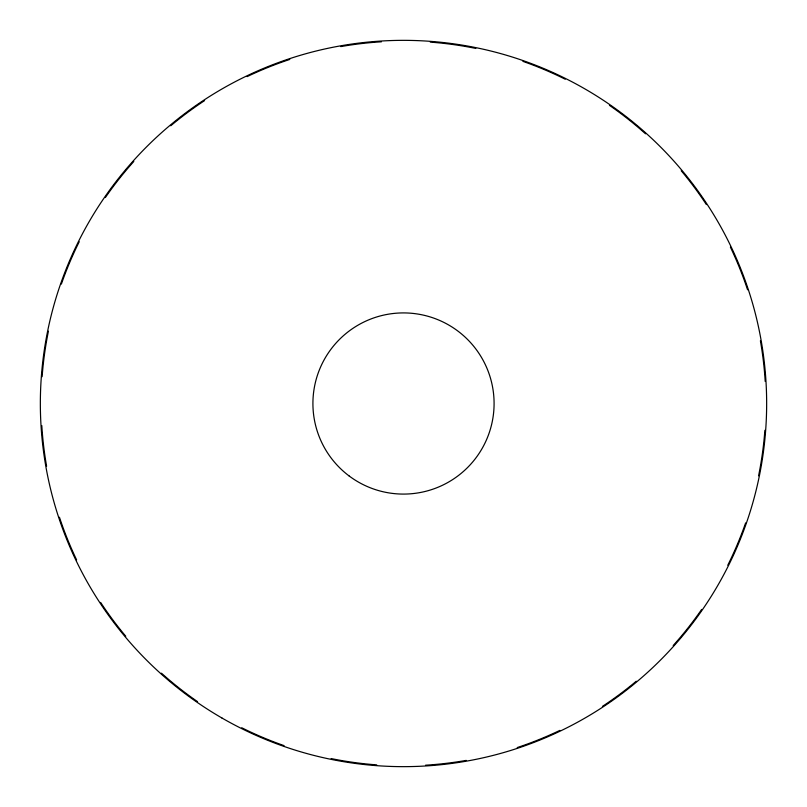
<?xml version="1.0" encoding="UTF-8"?>
<svg xmlns="http://www.w3.org/2000/svg" width="807" height="807" viewBox="0 0 807 807"><rect width="100%" height="100%" fill="white"/><g stroke="black" fill="none" stroke-linecap="round" stroke-linejoin="round"><path stroke-width="1.21" d="M764.875 430.292A362.373 362.373 0 0 1 758.58 475.817M745.628 522.916A362.373 362.373 0 0 1 727.763 565.253M701.646 609.456A362.373 362.373 0 0 1 673.189 645.529M636.269 681.219A362.373 362.373 0 0 1 602.405 706.397M559.856 730.396A362.373 362.373 0 0 1 517.226 747.564M466.234 760.396A362.373 362.373 0 0 1 425.551 765.197M376.708 764.875A362.373 362.373 0 0 1 331.183 758.58M284.084 745.628A362.373 362.373 0 0 1 241.747 727.763M197.544 701.646A362.373 362.373 0 0 1 161.471 673.189M125.781 636.269A362.373 362.373 0 0 1 100.603 602.405M76.604 559.856A362.373 362.373 0 0 1 59.436 517.226M46.604 466.234A362.373 362.373 0 0 1 41.803 425.551M42.125 376.708A362.373 362.373 0 0 1 48.42 331.183M61.372 284.084A362.373 362.373 0 0 1 79.237 241.747M105.354 197.544A362.373 362.373 0 0 1 133.811 161.471M170.731 125.781A362.373 362.373 0 0 1 204.595 100.603M247.144 76.604A362.373 362.373 0 0 1 289.774 59.436M340.766 46.604A362.373 362.373 0 0 1 381.449 41.803M430.292 42.125A362.373 362.373 0 0 1 475.817 48.42M522.916 61.372A362.373 362.373 0 0 1 565.253 79.237M609.456 105.354A362.373 362.373 0 0 1 645.529 133.811M681.219 170.731A362.373 362.373 0 0 1 706.397 204.595M730.396 247.144A362.373 362.373 0 0 1 747.564 289.774M760.396 340.766A362.373 362.373 0 0 1 765.197 381.449M221.925 717.998A363.15 363.15 0 0 0 766.65 403.5A363.15 363.15 0 0 0 221.925 89.002A363.15 363.15 0 0 0 221.925 717.998M349.098 475.938A90.596 90.596 0 0 0 493.43 414.395A90.596 90.596 0 0 0 367.972 320.167A90.596 90.596 0 0 0 349.098 475.938"/></g></svg>
